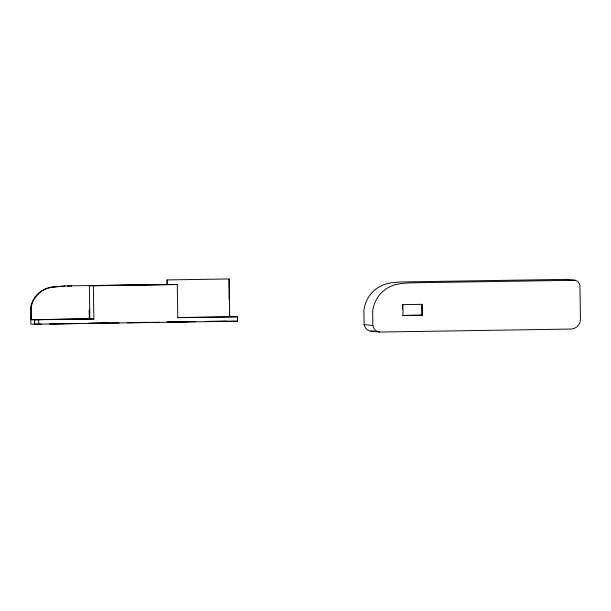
<?xml version="1.0" encoding="UTF-8"?>
<svg xmlns="http://www.w3.org/2000/svg" width="611" height="611" viewBox="0 0 611 611"><rect width="100%" height="100%" fill="white"/><g stroke="black" fill="none" stroke-linecap="round" stroke-linejoin="round"><path stroke-width="0.92" d="M41.189 324.135L30.802 324.135L30.741 306.661A24.998 24.936 -88.3 0 1 52.279 287.086L64.804 286.093L60.825 286.284L61.375 286.299M90.573 318.934L31.276 319.721L31.283 306.676A24.998 24.936 -88.3 0 1 52.821 287.101L57.946 286.574L57.403 286.559M64.254 286.078L71.67 285.864L67.691 285.933L68.233 285.948M71.12 285.849L167.727 284.367L167.177 284.344L167.055 279.922L229.094 278.96L229.675 316.361M89.359 285.688L177.282 284.489L177.793 317.712L237.427 316.781L237.496 321.21L34.72 324.197L34.659 319.767L93.865 319.018L93.353 285.803L89.359 285.688L89.87 318.904L93.865 319.018M93.353 285.803L177.282 284.489M566.321 279.372L403.222 281.923A95.232 94.98 -84.2 0 0 389.604 283.153A30.909 30.825 -84.2 0 0 363.889 310.663L364.095 324.617A7.897 7.874 -84.2 0 0 370.824 331.154L379.591 332.048L571.751 329.046A9.967 9.936 -84.2 0 0 580.45 320.049L579.938 285.727A6.591 6.576 -84.2 0 0 575.088 280.266L566.321 279.372A6.591 6.576 -84.2 0 1 566.932 279.571M575.088 280.266L411.99 282.817A95.232 94.98 -84.2 0 0 398.372 284.046A30.909 30.825 -84.2 0 0 372.657 311.557L372.863 325.51A7.897 7.874 -84.2 0 0 379.591 332.048M402.886 304.637L422.17 304.339L422.331 315.192L403.046 315.49L402.886 304.637L402.42 304.591L402.489 309.113M31.276 319.721L89.29 318.812L89.153 309.953M177.587 317.537L237.427 316.781M402.588 315.444L422.331 315.192M49.812 323.838L69.776 323.525M88.794 323.227L108.758 322.913M127.768 322.616L147.732 322.303M187.86 321.684L167.697 321.997L171.439 322.104M205.777 321.401L226.887 321.073M49.751 324.006L80.171 323.525M88.725 323.395L119.153 322.921M127.707 322.784L159.081 322.295M166.681 322.18L195.459 321.684M205.922 321.523L237.496 321.21M370.824 331.154L374.627 331.093M167.055 279.922L167.345 284.352M229.094 278.96L229.262 300.459M53.982 286.887L54.532 286.903M52.279 287.086L52.821 287.101M30.55 307.959L31.1 307.982M30.687 316.956L31.237 316.972M422.17 304.339L421.705 304.293L421.865 315.139M364.095 324.617L372.863 325.51M229.438 311.679L229.507 316.353M38.646 319.881L38.714 324.311M34.468 319.813L34.537 324.242M567.527 279.823A6.591 6.576 -84.2 0 1 568.093 280.128"/></g></svg>
